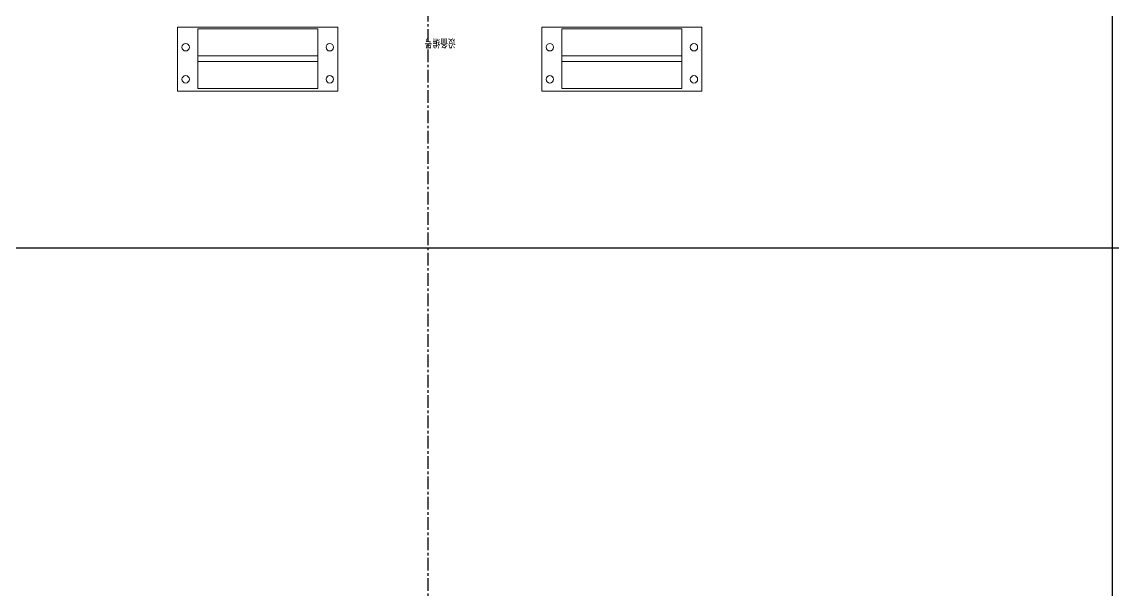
# Model space of a CAD drawing. Header units: millimetres. Extents: x 2509 to 128734, y 2492 to 91667.
# Drawn here: x 41494 to 44221, y 66885 to 68305 of the extents above; entities that cross this region are included whole.
import ezdxf
from ezdxf.enums import TextEntityAlignment as Align

# ---------------------------------------------------------------- set-up
doc = ezdxf.new("R2010")
doc.units = ezdxf.units.MM
doc.linetypes.add('CENTER', pattern=[50.8, 31.75, -6.35, 6.35, -6.35])
doc.linetypes.add('DOTE', pattern=[2.42, 2, -0.2, 0.02, -0.2])
for name, color, linetype in [('6文字层', 3, 'Continuous'), ('AXIS_TEXT', 7, 'Continuous'), ('DOTE', 1, 'DOTE')]:
    doc.layers.add(name, color=color, linetype=linetype)
doc.styles.add('COMPLEX', font='COMPLEX')
doc.styles.add('宋体', font='', dxfattribs={"width": 0.8, "height": 4})
doc.styles.get('宋体').set_extended_font_data('SimSun')

# ---------------------------------------------------------------- blocks, each defined once
blk = doc.blocks.new('12号建筑底图')
at = {"layer": 'DOTE'}
for p, q in [((53448.7, -305572.4), (53448.7, -255872.4)), ((36448.7, -264722.4), (110448.7, -264722.4))]:
    blk.add_line(p, q, dxfattribs=at)
at = {"layer": 'AXIS_TEXT', "style": 'COMPLEX', "width": 0.736842}
blk.add_attdef('N', text='', height=900, dxfattribs=at).set_placement((122812.3, -249273.3), (123412.3, -249273.3), align=Align.FIT)
blk = doc.blocks.new('5644575765876')
at = {"color": 7, "linetype": 'Continuous', "lineweight": 15}
for p, q in [((63713.3, 131721.5), (63713.3, 131321.5)), ((63873.3, 131721.5), (63713.3, 131721.5)), ((63873.3, 131321.5), (63873.3, 131721.5)), ((63717.6, 131371.5), (63717.6, 131671.5)), ((63717.6, 131671.5), (63784.7, 131671.5)), ((63784.7, 131371.5), (63784.7, 131671.5)), ((63784.7, 131671.5), (63798.9, 131671.5)), ((63798.9, 131371.5), (63798.9, 131671.5)), ((63798.9, 131671.5), (63866.1, 131671.5)), ((63866.1, 131371.5), (63866.1, 131671.5)), ((63717.6, 131371.5), (63784.7, 131371.5)), ((63784.7, 131371.5), (63798.9, 131371.5)), ((63798.9, 131371.5), (63866.1, 131371.5)), ((63713.3, 131321.5), (63873.3, 131321.5))]:
    blk.add_line(p, q, dxfattribs=at)
for centre in [(63763.3, 131701.5), (63843.3, 131701.5), (63763.3, 131341.5), (63843.3, 131341.5)]:
    blk.add_circle(centre, 9.25, dxfattribs=at)
blk = doc.blocks.new('叉车挡')
at = {"color": 0, "linetype": 'Continuous', "lineweight": 15}
for p, q in [((1332.8, 10893.4), (1732.8, 10893.4)), ((1332.8, 10733.4), (1332.8, 10893.4)), ((1382.8, 10886.2), (1682.8, 10886.2)), ((1382.8, 10819), (1382.8, 10886.2)), ((1682.8, 10819), (1682.8, 10886.2)), ((1732.8, 10893.4), (1732.8, 10733.4)), ((1382.8, 10819), (1682.8, 10819)), ((1382.8, 10804.9), (1382.8, 10819)), ((1382.8, 10804.9), (1682.8, 10804.9)), ((1382.8, 10737.7), (1382.8, 10804.9)), ((1682.8, 10804.9), (1682.8, 10819)), ((1682.8, 10737.7), (1682.8, 10804.9)), ((1732.8, 10733.4), (1332.8, 10733.4)), ((1382.8, 10737.7), (1682.8, 10737.7))]:
    blk.add_line(p, q, dxfattribs=at)
for centre in [(1352.8, 10863.4), (1712.8, 10863.4), (1352.8, 10783.4), (1712.8, 10783.4)]:
    blk.add_circle(centre, 9.25, dxfattribs=at)
at = {"color": 0, "xscale": -1, "rotation": 270}
blk.add_blockref('5644575765876', (-130898.7, -52979.9), dxfattribs=at)
at = {"style": '宋体', "width": 0.7, "flags": 1}
for tag, p in [('设备名称', (1027.8, 10520.4)), ('图号', (1027.8, 10495.4)), ('电机品牌', (1027.8, 10470.4)), ('电机数量', (1027.8, 10445.4)), ('备注', (1027.8, 10420.4))]:
    blk.add_attdef(tag, p, '', height=10, dxfattribs=at)
at = {"layer": '6文字层', "color": 6, "style": '宋体', "width": 0.7}
blk.add_attdef('设备编号', (1037.8, 10763.4), '', height=20, dxfattribs=at)
at = {"layer": '6文字层', "color": 6, "style": '宋体', "width": 0.7, "flags": 1}
for tag, p in [('速度', (1447.8, 10575.4)), ('电机参数', (1447.8, 10525.4)), ('滚筒材质', (1450.5, 10405.4))]:
    blk.add_attdef(tag, text='', height=20, dxfattribs=at).set_placement(p, align=Align.CENTER)
blk.add_attdef('设备高度', (1037.8, 10167.4), '', height=20, dxfattribs=at)

msp = doc.modelspace()

# ---------------------------------------------------------------- linework, layer by layer
at = {"linetype": 'CENTER'}
msp.add_lwpolyline([(42509.089, 68489.656), (42509.089, 64802.656)], dxfattribs=at)

# ---------------------------------------------------------------- block references
msp.add_blockref('12号建筑底图', (-9229.066, 332462.656), dxfattribs=at)
at = {"rotation": 180}
msp.add_blockref('叉车挡', (43616.636, 79024.455), dxfattribs=at).add_auto_attribs({'设备编号': '设备编号'})

doc.saveas('drawing.dxf')
